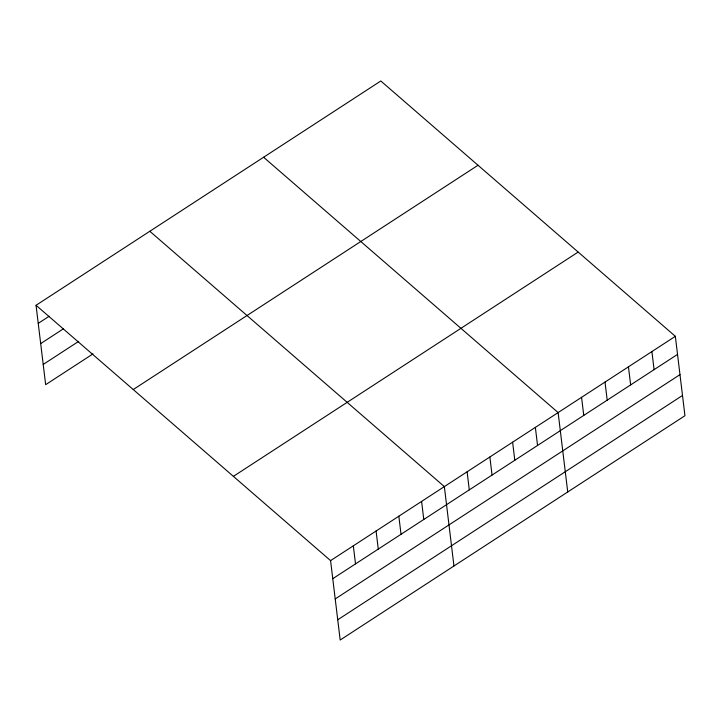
<?xml version="1.0" encoding="UTF-8"?>
<svg xmlns="http://www.w3.org/2000/svg" width="721" height="721" viewBox="0 0 721 721"><rect width="100%" height="100%" fill="white"/><g stroke="black" fill="none" stroke-linecap="round" stroke-linejoin="round"><path stroke-width="1.08" d="M36.05 305.289L380.814 80.986L675.343 336.319L684.95 415.711L340.186 640.014L330.579 560.623L36.05 305.289L45.657 384.681L92.991 353.885M38.24 323.368L49.163 316.258M40.682 343.602L63.439 328.794M43.206 364.447L78.706 341.348M133.241 389.547L478.014 165.253M233.379 476.365L578.152 252.062M330.579 560.623L675.343 336.319M332.76 578.693L677.533 354.399M335.211 598.935L679.975 374.632M337.734 619.781L682.499 395.478M263.598 157.25L558.126 412.583L567.733 491.974M149.824 231.27L444.352 486.603L453.96 565.994M651.901 351.578L654.082 369.648M628.451 366.827L630.641 384.906M605.009 382.076L607.199 400.155M581.568 397.334L583.758 415.404M535.37 427.391L537.551 445.461M512.613 442.189L514.803 460.268M489.856 456.997L492.046 475.067M467.1 471.795L469.29 489.874M421.596 501.401L423.777 519.481M398.839 516.209L401.029 534.288M376.083 531.017L378.273 549.087M353.326 545.815L355.516 563.894"/></g></svg>
